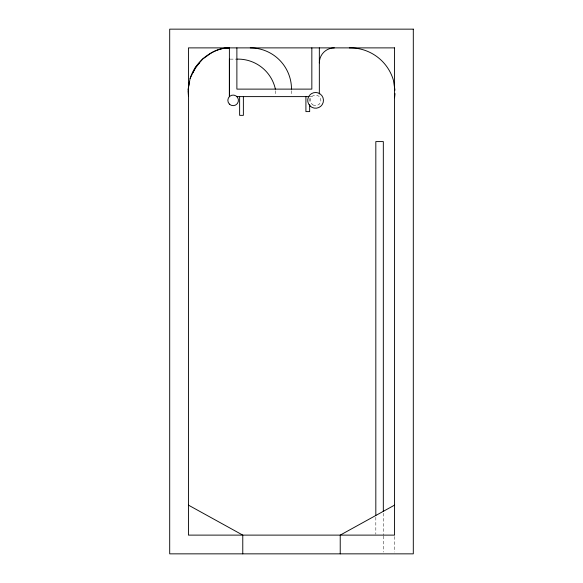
<?xml version="1.0" encoding="UTF-8"?>
<svg xmlns="http://www.w3.org/2000/svg" width="583" height="583" viewBox="0 0 583 583"><rect width="100%" height="100%" fill="white"/><g stroke="black" fill="none" stroke-linecap="round" stroke-linejoin="round"><path stroke-width="0.44" stroke-dasharray="2.92 2.19" d="M230.219 59.131L236.049 59.131M310.032 96.61L311.839 96.61M394.567 536.549L394.567 552.043M383.322 513.251L383.322 535.114M383.322 536.003L383.322 552.065M375.824 517.252L375.824 534.217M309.66 98.374L309.66 101.901M291.5 90.78L291.5 95.78M275.387 90.78L275.387 95.78M312.94 104.947A5.298 5.298 0 0 0 320.89 100.356A5.298 5.298 0 0 0 312.94 95.772A5.298 5.298 0 0 0 312.94 104.947"/><path stroke-width="0.87" d="M229.389 59.131L229.389 96.61L229.389 47.886L223.544 48.345A44.971 44.971 0 0 0 190.116 78.435L187.974 89.979M394.567 97.755L395.026 93.586M188.433 87.501L189.511 81.686M192.696 73.028L196.048 67.154L199.575 62.687M190.116 78.435L195.174 67.839L202.797 58.912L207.635 55.589A33.763 33.763 0 0 1 229.389 47.886M394.567 505.126L340.224 535.114L340.224 553.85M236.88 96.61L309.128 96.61M188.433 505.126L242.776 535.114L242.776 553.85M394.953 90.234L393.438 80.316A44.971 44.971 0 0 0 349.312 47.886M188.039 90.817L188.433 95.831M383.322 511.429L383.322 141.589L375.824 141.589L375.824 515.467M319.338 47.886L319.338 93.95M311.839 47.886L311.839 89.119L236.88 89.119L236.88 47.886M309.66 104.546L309.66 111.601L305.907 111.601L305.907 96.61M243.373 96.61L243.373 115.354L239.628 115.354L239.628 96.61M319.338 62.884A14.99 14.99 0 0 1 334.329 47.886M250.275 47.886A41.225 41.225 0 0 1 291.5 89.119M236.88 59.131A38.245 38.245 0 0 1 275.387 89.119M413.303 29.15L169.697 29.15L169.697 553.85L413.303 553.85L413.303 29.15M394.567 47.886L188.433 47.886L188.433 535.114L394.567 535.114L394.567 47.886M310.025 105.924A7.871 7.871 0 0 0 323.193 102.397A7.871 7.871 0 0 0 313.552 92.755A7.871 7.871 0 0 0 310.025 105.924M229.389 104.109A5.298 5.298 0 0 0 238.258 101.733A5.298 5.298 0 0 0 231.764 95.24A5.298 5.298 0 0 0 229.389 104.109"/></g></svg>
